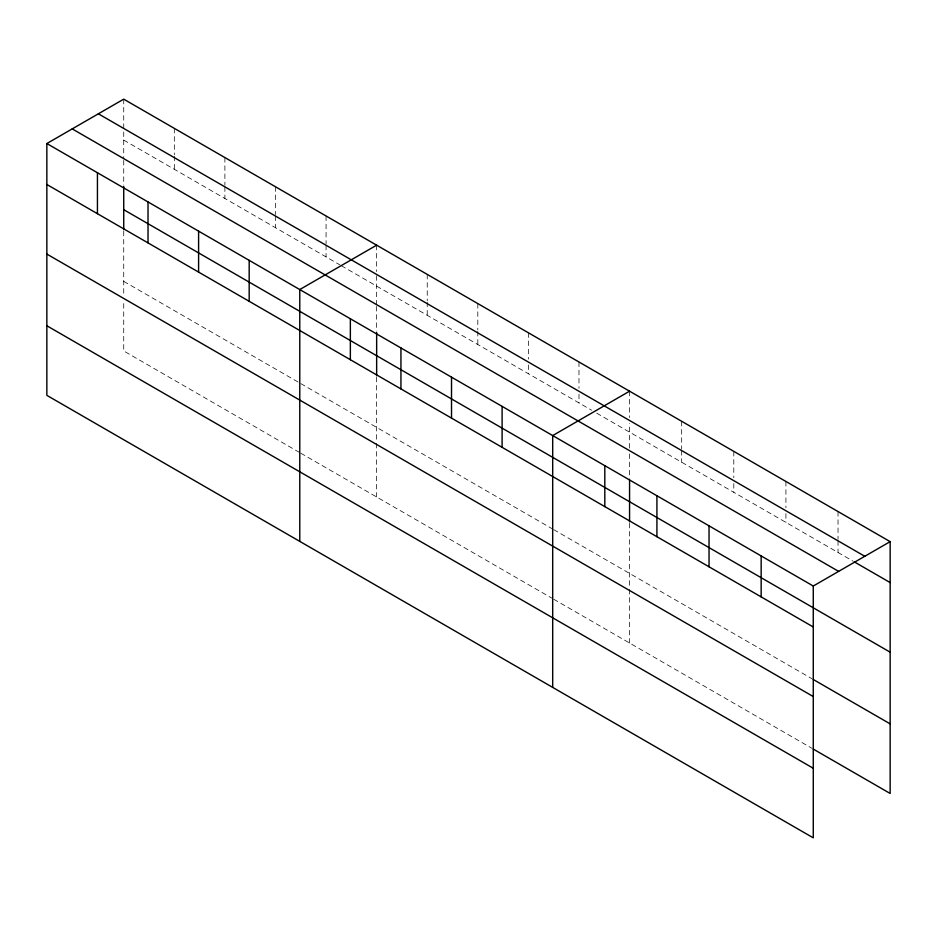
<?xml version="1.0" encoding="UTF-8"?>
<svg xmlns="http://www.w3.org/2000/svg" width="937" height="937" viewBox="0 0 937 937"><rect width="100%" height="100%" fill="white"/><g stroke="black" fill="none" stroke-linecap="round" stroke-linejoin="round"><path stroke-width="0.7" stroke-dasharray="4.68 3.51" d="M376.651 306.411L376.651 331.054M376.651 304.958L376.651 272.96M629.57 453.883L629.57 478.526M629.57 448.085L629.57 423.36M123.731 140.093L339.979 264.937M341.244 265.675L591.634 410.23M596.682 413.158L852.928 561.087M123.731 281.381L299.512 382.87M300.777 383.596L552.432 528.89M553.685 529.616L811.981 678.739M299.512 452.454L123.731 350.977L123.731 301.679M300.777 453.192L552.432 598.474M553.685 599.212L811.981 748.323M838.029 511.555L838.029 539.337M838.029 540.801L838.029 552.49M785.92 481.466L785.92 507.784M785.92 513.628L785.92 522.401M733.8 451.376L733.8 477.694M733.8 483.539L733.8 492.312M681.679 421.287L681.679 449.069M681.679 450.533L681.679 462.222M629.57 391.197L629.57 417.515M629.57 523.233L629.57 587.921M629.57 589.373L629.57 643.016M578.984 361.987L578.984 388.316M578.984 394.161L578.984 402.933M528.398 332.787L528.398 359.105M528.398 364.95L528.398 373.722M477.811 303.588L477.811 329.906M477.811 331.358L477.811 344.523M427.237 274.377L427.237 300.695M427.237 302.159L427.237 315.324M376.651 245.178L376.651 271.496M376.651 377.213L376.651 441.901M376.651 443.353L376.651 496.997M326.064 215.967L326.064 243.749M326.064 245.213L326.064 256.914M275.478 186.768L275.478 214.55M275.478 216.014L275.478 227.703M224.892 157.557L224.892 185.339M224.892 186.803L224.892 198.503M174.317 128.357L174.317 154.675M174.317 156.139L174.317 169.292M123.731 99.158L123.731 158.939M123.731 160.391L123.731 185.034M123.731 231.193L123.731 295.881"/><path stroke-width="1.41" d="M46.85 143.537L813.269 586.023L813.269 837.842L46.85 395.355L46.85 143.537L123.731 99.158L890.15 541.645L890.15 793.463L813.211 749.05M376.651 245.178L299.77 289.556L299.77 541.375M629.57 391.197L552.689 435.576L552.689 687.395M813.269 586.023L890.15 541.645M98.362 113.799L864.781 556.285M854.169 561.802L890.15 582.58M72.219 128.896L838.638 571.383M123.731 209.689L890.15 652.175M46.85 184.484L813.269 626.97M813.211 679.454L890.15 723.868M46.85 254.068L813.269 696.554M46.85 325.771L813.269 768.258M761.16 555.934L761.16 596.881M709.04 525.844L709.04 566.791M656.919 495.755L656.919 536.702M629.57 479.978L629.57 521.804M604.81 465.666L604.81 506.612M502.103 406.377L502.103 447.312M451.517 377.178L451.517 418.113M400.942 347.967L400.942 388.914M376.651 332.506L376.651 375.784M350.356 318.767L350.356 359.703M249.183 260.357L249.183 301.292M198.597 231.146L198.597 272.093M148.023 201.947L148.023 242.882M123.731 186.486L123.731 229.764M97.436 172.748L97.436 213.683"/></g></svg>
